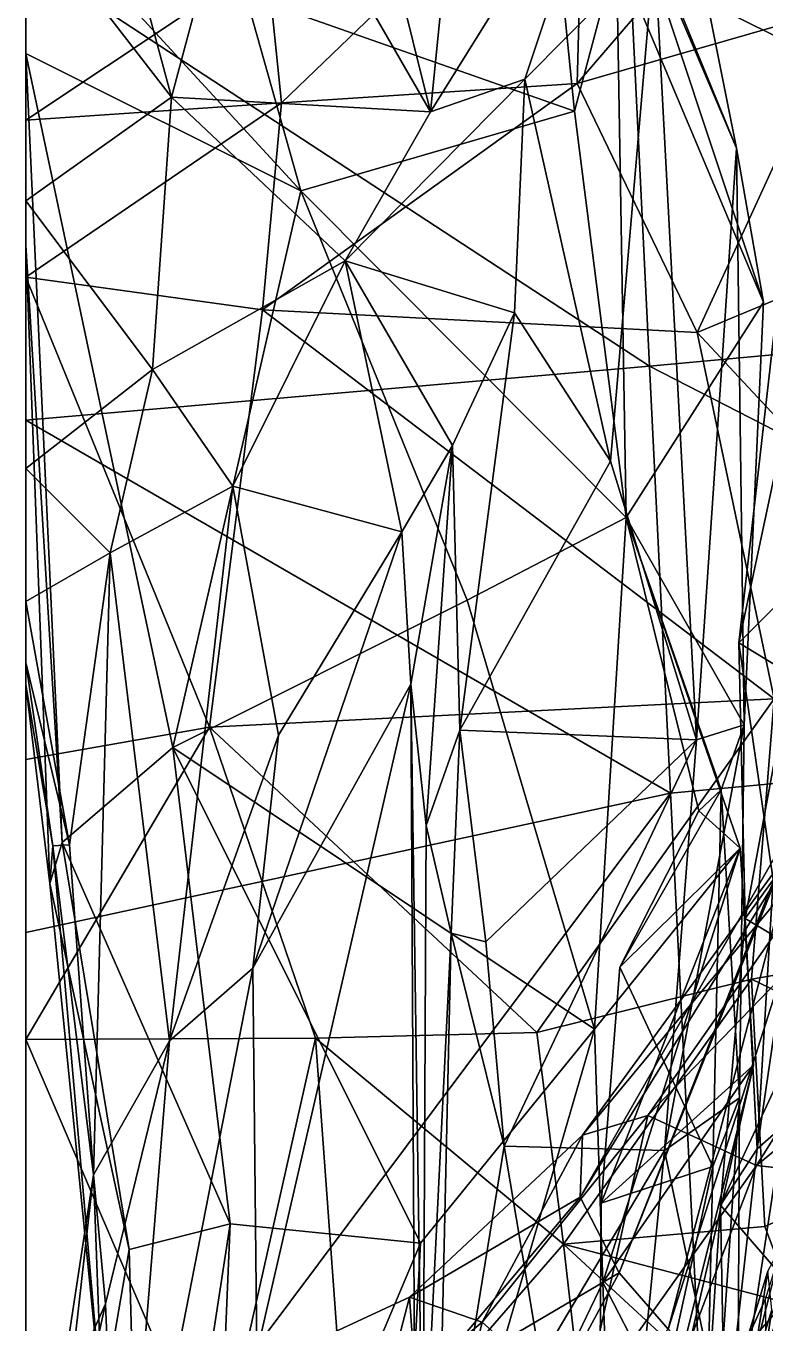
# Model space of a CAD drawing. Header units: metres. Extents: x -8 to 93, y -165 to 99.
# Drawn here: x 0.02 to 18.91, y -124.32 to -91.17 of the extents above; entities that cross this region are included whole.
import ezdxf

# ---------------------------------------------------------------- set-up
doc = ezdxf.new("R2010")
doc.units = ezdxf.units.M

msp = doc.modelspace()

# ---------------------------------------------------------------- linework, layer by layer
at = {"layer": 'jaw_half'}
for points in [[(26.175, -108.386, 171.943), (15.91, -119.017, 169.668), (22.696, -109.317, 174.711)], [(26.175, -108.386, 171.943), (18.688, -120.296, 166.086), (15.91, -119.017, 169.668)], [(26.175, -108.386, 171.943), (30.328, -110.686, 169.697), (18.688, -120.296, 166.086)], [(22.696, -109.317, 174.711), (14.24, -119.521, 177.183), (20.31, -111.181, 179.978)], [(15.91, -119.017, 169.668), (14.24, -119.521, 177.183), (22.696, -109.317, 174.711)], [(30.328, -110.686, 169.697), (22.14, -120.677, 164.868), (18.688, -120.296, 166.086)], [(20.31, -111.181, 179.978), (14.18, -121.098, 185.361), (19.814, -111.262, 185.693)], [(14.24, -119.521, 177.183), (14.18, -121.098, 185.361), (20.31, -111.181, 179.978)], [(14.18, -121.098, 185.361), (15.177, -123.036, 192.717), (19.814, -111.262, 185.693)], [(19.814, -111.262, 185.693), (15.177, -123.036, 192.717), (19.932, -111.103, 192.665)], [(19.932, -111.103, 192.665), (15.177, -123.036, 192.717), (16.433, -124.471, 196.151)], [(19.932, -111.103, 192.665), (16.433, -124.471, 196.151), (20.506, -111.69, 198.04)], [(16.433, -124.471, 196.151), (18.249, -126.616, 201.193), (20.506, -111.69, 198.04)], [(20.506, -111.69, 198.04), (18.249, -126.616, 201.193), (21.255, -114.807, 202.788)], [(21.255, -114.807, 202.788), (18.249, -126.616, 201.193), (20.747, -127.694, 203.071)], [(11.677, -124.296, 166.918), (14.24, -119.521, 177.183), (15.91, -119.017, 169.668)], [(15.91, -119.017, 169.668), (14.236, -126.569, 163.52), (11.677, -124.296, 166.918)], [(15.91, -119.017, 169.668), (18.688, -120.296, 166.086), (14.236, -126.569, 163.52)], [(9.822, -123.66, 174.688), (14.18, -121.098, 185.361), (14.24, -119.521, 177.183)], [(14.24, -119.521, 177.183), (11.677, -124.296, 166.918), (9.822, -123.66, 174.688)], [(18.688, -120.296, 166.086), (15.779, -127.916, 162.183), (14.236, -126.569, 163.52)], [(18.688, -120.296, 166.086), (22.14, -120.677, 164.868), (15.779, -127.916, 162.183)], [(22.14, -120.677, 164.868), (19.902, -131.774, 163.413), (15.779, -127.916, 162.183)], [(9.822, -123.66, 174.688), (9.99, -126.084, 183.722), (14.18, -121.098, 185.361)], [(9.99, -126.084, 183.722), (15.177, -123.036, 192.717), (14.18, -121.098, 185.361)], [(9.99, -126.084, 183.722), (11.43, -129.977, 192.559), (15.177, -123.036, 192.717)], [(11.43, -129.977, 192.559), (16.433, -124.471, 196.151), (15.177, -123.036, 192.717)], [(9.99, -126.084, 183.722), (9.822, -123.66, 174.688), (7.278, -124.84, 173.597)], [(9.822, -123.66, 174.688), (9.101, -126.438, 165.933), (7.278, -124.84, 173.597)], [(11.677, -124.296, 166.918), (9.101, -126.438, 165.933), (9.822, -123.66, 174.688)], [(11.677, -124.296, 166.918), (10.489, -129.155, 162.857), (9.101, -126.438, 165.933)], [(11.677, -124.296, 166.918), (14.236, -126.569, 163.52), (10.489, -129.155, 162.857)]]:
    msp.add_3dface(points, dxfattribs=at)
at = {"layer": 'skull_half'}
for points in [[(6.286, -76.997, 277.183), (10.361, -93.371, 281.451), (5.767, -85.411, 277.917)], [(6.286, -76.997, 277.183), (11.433, -82.656, 279.363), (10.361, -93.371, 281.451)], [(0.021, -79.199, 270.58), (3.739, -92.995, 277.777), (0.021, -88.181, 272.035)], [(0.021, -79.199, 270.58), (5.767, -85.411, 277.917), (3.739, -92.995, 277.777)], [(11.433, -82.656, 279.363), (14.929, -86.016, 277.522), (10.361, -93.371, 281.451)], [(15.32, -87.584, 257.268), (18.18, -94.296, 265.692), (16.006, -83.424, 263.259)], [(32.17, -83.438, 401.637), (15.452, -89.586, 404.589), (33.044, -98.29, 395.14)], [(16.006, -83.424, 263.259), (18.18, -94.296, 265.692), (16.082, -89.188, 271.59)], [(5.767, -85.411, 277.917), (10.361, -93.371, 281.451), (3.739, -92.995, 277.777)], [(20.328, -85.393, 248.613), (14.106, -92.642, 250.707), (14.293, -85.696, 250.851)], [(20.328, -85.393, 248.613), (21.008, -90.663, 247.837), (14.106, -92.642, 250.707)], [(14.293, -85.696, 250.851), (6.554, -93.139, 247.21), (6.178, -89.473, 247.744)], [(14.293, -85.696, 250.851), (14.106, -92.642, 250.707), (6.554, -93.139, 247.21)], [(0.021, -85.927, 246.732), (6.178, -89.473, 247.744), (0.021, -93.581, 246.882)], [(14.929, -86.016, 277.522), (12.765, -92.537, 279.15), (10.361, -93.371, 281.451)], [(16.082, -89.188, 271.59), (12.765, -92.537, 279.15), (14.929, -86.016, 277.522)], [(0.021, -87.742, 248.897), (0.021, -91.879, 250.034), (7.048, -95.387, 248.979)], [(0.021, -87.742, 248.897), (7.048, -95.387, 248.979), (5.64, -90.396, 249.583)], [(13.46, -87.565, 251.786), (5.64, -90.396, 249.583), (14.035, -93.349, 252.695)], [(13.46, -87.565, 251.786), (14.035, -93.349, 252.695), (15.11, -89.312, 254.888)], [(15.11, -89.312, 254.888), (18.87, -98.232, 261.644), (15.32, -87.584, 257.268)], [(15.32, -87.584, 257.268), (18.87, -98.232, 261.644), (18.18, -94.296, 265.692)], [(0.021, -88.181, 272.035), (3.739, -92.995, 277.777), (0.021, -95.639, 272.632)], [(0.021, -89.429, 405.843), (15.957, -99.866, 400.096), (15.452, -89.586, 404.589)], [(0.021, -89.429, 405.843), (0.021, -101.25, 401.413), (15.957, -99.866, 400.096)], [(6.178, -89.473, 247.744), (6.554, -93.139, 247.21), (0.021, -93.581, 246.882)], [(16.082, -89.188, 271.59), (14.955, -102.297, 276.704), (12.765, -92.537, 279.15)], [(15.11, -89.312, 254.888), (14.035, -93.349, 252.695), (15.356, -103.731, 250.736)], [(16.082, -89.188, 271.59), (17.158, -109.418, 271.858), (14.955, -102.297, 276.704)], [(15.356, -103.731, 250.736), (18.87, -98.232, 261.644), (15.11, -89.312, 254.888)], [(18.18, -94.296, 265.692), (17.158, -109.418, 271.858), (16.082, -89.188, 271.59)], [(15.452, -89.586, 404.589), (15.957, -99.866, 400.096), (33.044, -98.29, 395.14)], [(5.64, -90.396, 249.583), (7.048, -95.387, 248.979), (14.035, -93.349, 252.695)], [(21.008, -90.663, 247.837), (17.174, -99.007, 249.072), (14.106, -92.642, 250.707)], [(23.443, -96.389, 242.948), (17.174, -99.007, 249.072), (21.008, -90.663, 247.837)], [(0.021, -91.879, 250.034), (0.021, -96.777, 251.864), (0.944, -112.04, 253.532)], [(0.021, -91.879, 250.034), (0.944, -112.04, 253.532), (3.771, -109.607, 251.175)], [(0.021, -91.879, 250.034), (3.771, -109.607, 251.175), (7.048, -95.387, 248.979)], [(14.106, -92.642, 250.707), (6.064, -98.425, 246.288), (6.554, -93.139, 247.21)], [(14.106, -92.642, 250.707), (17.174, -99.007, 249.072), (6.064, -98.425, 246.288)], [(12.765, -92.537, 279.15), (8.173, -97.179, 279.821), (10.361, -93.371, 281.451)], [(12.765, -92.537, 279.15), (12.506, -98.507, 282.357), (8.173, -97.179, 279.821)], [(14.955, -102.297, 276.704), (12.506, -98.507, 282.357), (12.765, -92.537, 279.15)], [(0.021, -95.639, 272.632), (3.739, -92.995, 277.777), (3.258, -99.954, 274.44)], [(3.739, -92.995, 277.777), (8.173, -97.179, 279.821), (3.258, -99.954, 274.44)], [(3.739, -92.995, 277.777), (10.361, -93.371, 281.451), (8.173, -97.179, 279.821)], [(6.554, -93.139, 247.21), (0.021, -97.592, 245.444), (0.021, -93.581, 246.882)], [(6.554, -93.139, 247.21), (6.064, -98.425, 246.288), (0.021, -97.592, 245.444)], [(14.035, -93.349, 252.695), (7.048, -95.387, 248.979), (15.356, -103.731, 250.736)], [(18.18, -94.296, 265.692), (18.376, -109.032, 267.531), (17.158, -109.418, 271.858)], [(18.87, -98.232, 261.644), (18.376, -109.032, 267.531), (18.18, -94.296, 265.692)], [(7.048, -95.387, 248.979), (3.771, -109.607, 251.175), (11.295, -105.846, 247.654)], [(7.048, -95.387, 248.979), (11.295, -105.846, 247.654), (15.356, -103.731, 250.736)], [(0.021, -95.639, 272.632), (3.258, -99.954, 274.44), (0.021, -102.479, 271.258)], [(24.645, -107.017, 234.941), (17.174, -99.007, 249.072), (23.443, -96.389, 242.948)], [(0.021, -96.777, 251.864), (0.632, -113.09, 257.276), (0.944, -112.04, 253.532)], [(0.021, -96.777, 251.864), (0.021, -108.011, 257.057), (0.632, -113.09, 257.276)], [(20.394, -96.8, 296.939), (19.338, -97.266, 305.344), (18.237, -106.935, 302.948)], [(20.408, -108.254, 295.712), (20.394, -96.8, 296.939), (18.237, -106.935, 302.948)], [(3.258, -99.954, 274.44), (8.173, -97.179, 279.821), (5.306, -102.937, 277.915)], [(5.306, -102.937, 277.915), (8.173, -97.179, 279.821), (9.629, -104.099, 284.24)], [(8.173, -97.179, 279.821), (10.916, -101.895, 283.712), (9.629, -104.099, 284.24)], [(8.173, -97.179, 279.821), (12.506, -98.507, 282.357), (10.916, -101.895, 283.712)], [(18.237, -106.935, 302.948), (19.338, -97.266, 305.344), (20.045, -105.141, 312.416)], [(0.021, -97.592, 245.444), (4.712, -109.095, 242.381), (0.021, -109.914, 241.622)], [(0.021, -97.592, 245.444), (6.064, -98.425, 246.288), (4.712, -109.095, 242.381)], [(6.064, -98.425, 246.288), (19.14, -108.367, 242.336), (4.712, -109.095, 242.381)], [(6.064, -98.425, 246.288), (17.174, -99.007, 249.072), (19.14, -108.367, 242.336)], [(15.356, -103.731, 250.736), (18.376, -109.032, 267.531), (18.87, -98.232, 261.644)], [(33.044, -98.29, 395.14), (15.957, -99.866, 400.096), (34.044, -109.155, 389.662)], [(11.111, -109.171, 279.122), (10.916, -101.895, 283.712), (12.506, -98.507, 282.357)], [(14.955, -102.297, 276.704), (11.111, -109.171, 279.122), (12.506, -98.507, 282.357)], [(24.645, -107.017, 234.941), (19.14, -108.367, 242.336), (17.174, -99.007, 249.072)], [(15.957, -99.866, 400.096), (0.021, -101.25, 401.413), (16.493, -110.781, 395.325)], [(3.258, -99.954, 274.44), (2.172, -104.633, 273.101), (0.021, -102.479, 271.258)], [(2.172, -104.633, 273.101), (3.258, -99.954, 274.44), (5.306, -102.937, 277.915)], [(15.957, -99.866, 400.096), (16.493, -110.781, 395.325), (34.044, -109.155, 389.662)], [(0.021, -101.25, 401.413), (0.021, -114.34, 394.687), (16.493, -110.781, 395.325)], [(10.916, -101.895, 283.712), (9.853, -107.991, 285.454), (9.629, -104.099, 284.24)], [(10.248, -111.602, 282.702), (9.853, -107.991, 285.454), (10.916, -101.895, 283.712)], [(11.111, -109.171, 279.122), (10.248, -111.602, 282.702), (10.916, -101.895, 283.712)], [(17.158, -109.418, 271.858), (11.111, -109.171, 279.122), (14.955, -102.297, 276.704)], [(0.021, -105.884, 267.684), (0.021, -102.479, 271.258), (2.172, -104.633, 273.101)], [(2.172, -104.633, 273.101), (5.306, -102.937, 277.915), (3.69, -117.104, 279.646)], [(5.306, -102.937, 277.915), (6.472, -109.296, 282.151), (3.69, -117.104, 279.646)], [(5.306, -102.937, 277.915), (9.629, -104.099, 284.24), (6.472, -109.296, 282.151)], [(15.356, -103.731, 250.736), (11.295, -105.846, 247.654), (14.551, -116.812, 248.911)], [(15.356, -103.731, 250.736), (14.551, -116.812, 248.911), (18.274, -112.183, 249.782)], [(15.356, -103.731, 250.736), (17.783, -110.692, 264.927), (18.376, -109.032, 267.531)], [(18.274, -112.183, 249.782), (17.211, -111.227, 255.249), (15.356, -103.731, 250.736)], [(15.356, -103.731, 250.736), (17.211, -111.227, 255.249), (17.783, -110.692, 264.927)], [(6.472, -109.296, 282.151), (9.629, -104.099, 284.24), (5.818, -115.249, 283.703)], [(9.629, -104.099, 284.24), (9.853, -107.991, 285.454), (5.818, -115.249, 283.703)], [(0.021, -105.884, 267.684), (2.172, -104.633, 273.101), (1.137, -112.1, 268.067)], [(1.137, -112.1, 268.067), (2.172, -104.633, 273.101), (1.746, -120.529, 268.933)], [(1.746, -120.529, 268.933), (2.172, -104.633, 273.101), (3.69, -117.104, 279.646)], [(18.237, -106.935, 302.948), (20.045, -105.141, 312.416), (18.394, -113.984, 305.421)], [(18.394, -113.984, 305.421), (20.045, -105.141, 312.416), (20.573, -115.279, 313.558)], [(0.021, -107.439, 263.292), (0.021, -105.884, 267.684), (1.137, -112.1, 268.067)], [(11.295, -105.846, 247.654), (3.771, -109.607, 251.175), (14.551, -116.812, 248.911)], [(20.408, -108.254, 295.712), (18.237, -106.935, 302.948), (19.116, -112.991, 299.066)], [(19.116, -112.991, 299.066), (18.237, -106.935, 302.948), (18.394, -113.984, 305.421)], [(0.021, -108.011, 257.057), (0.021, -107.439, 263.292), (0.71, -112.12, 263.155)], [(0.71, -112.12, 263.155), (0.021, -107.439, 263.292), (1.137, -112.1, 268.067)], [(0.021, -108.011, 257.057), (0.71, -112.12, 263.155), (0.632, -113.09, 257.276)], [(5.818, -115.249, 283.703), (9.853, -107.991, 285.454), (5.922, -125.073, 287.826)], [(9.853, -107.991, 285.454), (9.949, -125.549, 286.634), (5.922, -125.073, 287.826)], [(10.248, -111.602, 282.702), (10.162, -128.988, 283.42), (9.853, -107.991, 285.454)], [(10.162, -128.988, 283.42), (9.949, -125.549, 286.634), (9.853, -107.991, 285.454)], [(19.14, -108.367, 242.336), (13.075, -116.895, 241.261), (4.712, -109.095, 242.381)], [(19.14, -108.367, 242.336), (18.562, -115.535, 238.881), (13.075, -116.895, 241.261)], [(25.618, -114.316, 231.726), (18.562, -115.535, 238.881), (19.14, -108.367, 242.336)], [(22.631, -116.421, 290.817), (20.408, -108.254, 295.712), (18.702, -119.864, 298.756)], [(20.408, -108.254, 295.712), (19.116, -112.991, 299.066), (18.702, -119.864, 298.756)], [(18.376, -109.032, 267.531), (16.336, -119.908, 270.833), (17.158, -109.418, 271.858)], [(18.376, -109.032, 267.531), (18.253, -118.56, 270.713), (16.336, -119.908, 270.833)], [(17.783, -110.692, 264.927), (18.253, -118.56, 270.713), (18.376, -109.032, 267.531)], [(4.712, -109.095, 242.381), (7.422, -117.04, 241.656), (0.021, -117.073, 241.656)], [(4.712, -109.095, 242.381), (0.021, -117.073, 241.656), (0.021, -109.914, 241.622)], [(3.69, -117.104, 279.646), (6.472, -109.296, 282.151), (5.818, -115.249, 283.703)], [(4.712, -109.095, 242.381), (13.075, -116.895, 241.261), (7.422, -117.04, 241.656)], [(10.886, -114.357, 279.112), (10.248, -111.602, 282.702), (11.111, -109.171, 279.122)], [(11.769, -114.576, 273.348), (10.886, -114.357, 279.112), (11.111, -109.171, 279.122)], [(17.158, -109.418, 271.858), (11.769, -114.576, 273.348), (11.111, -109.171, 279.122)], [(34.044, -109.155, 389.662), (16.493, -110.781, 395.325), (17.375, -128.428, 384.974)], [(34.044, -109.155, 389.662), (17.375, -128.428, 384.974), (34.438, -123.709, 382.25)], [(3.771, -109.607, 251.175), (0.944, -112.04, 253.532), (5.239, -121.782, 250.253)], [(3.771, -109.607, 251.175), (10.106, -122.281, 249.27), (14.551, -116.812, 248.911)], [(3.771, -109.607, 251.175), (5.239, -121.782, 250.253), (10.106, -122.281, 249.27)], [(17.158, -109.418, 271.858), (12.244, -119.798, 272.779), (11.769, -114.576, 273.348)], [(17.158, -109.418, 271.858), (16.336, -119.908, 270.833), (12.244, -119.798, 272.779)], [(17.211, -111.227, 255.249), (15.197, -115.224, 255.756), (17.783, -110.692, 264.927)], [(15.197, -115.224, 255.756), (17.572, -120.321, 267.868), (17.783, -110.692, 264.927)], [(17.783, -110.692, 264.927), (17.572, -120.321, 267.868), (18.253, -118.56, 270.713)], [(16.493, -110.781, 395.325), (0.021, -114.34, 394.687), (0.021, -132.807, 383.073)], [(16.493, -110.781, 395.325), (0.021, -132.807, 383.073), (17.375, -128.428, 384.974)], [(18.274, -112.183, 249.782), (15.197, -115.224, 255.756), (17.211, -111.227, 255.249)], [(10.886, -114.357, 279.112), (10.162, -128.988, 283.42), (10.248, -111.602, 282.702)], [(0.944, -112.04, 253.532), (0.632, -113.09, 257.276), (2.659, -122.439, 257.077)], [(0.632, -113.09, 257.276), (0.71, -112.12, 263.155), (1.966, -126.469, 263.363)], [(0.71, -112.12, 263.155), (1.137, -112.1, 268.067), (1.746, -120.529, 268.933)], [(0.71, -112.12, 263.155), (1.746, -120.529, 268.933), (1.966, -126.469, 263.363)], [(5.239, -121.782, 250.253), (0.944, -112.04, 253.532), (2.659, -122.439, 257.077)], [(18.274, -112.183, 249.782), (14.551, -116.812, 248.911), (14.762, -123.281, 249.843)], [(18.274, -112.183, 249.782), (14.716, -121.258, 258.68), (15.197, -115.224, 255.756)], [(18.274, -112.183, 249.782), (18.609, -117.732, 252.109), (14.716, -121.258, 258.68)], [(18.274, -112.183, 249.782), (14.762, -123.281, 249.843), (18.609, -117.732, 252.109)], [(18.702, -119.864, 298.756), (19.116, -112.991, 299.066), (18.394, -113.984, 305.421)], [(2.659, -122.439, 257.077), (0.632, -113.09, 257.276), (1.966, -126.469, 263.363)], [(18.702, -119.864, 298.756), (18.394, -113.984, 305.421), (17.77, -121.306, 306.36)], [(18.394, -113.984, 305.421), (20.573, -115.279, 313.558), (17.77, -121.306, 306.36)], [(25.531, -118.891, 229.336), (18.562, -115.535, 238.881), (25.618, -114.316, 231.726)], [(10.886, -114.357, 279.112), (10.528, -130.31, 279.388), (10.162, -128.988, 283.42)], [(12.244, -119.798, 272.779), (10.528, -130.31, 279.388), (10.886, -114.357, 279.112)], [(12.244, -119.798, 272.779), (10.886, -114.357, 279.112), (11.769, -114.576, 273.348)], [(3.69, -117.104, 279.646), (5.818, -115.249, 283.703), (2.422, -132.65, 282.647)], [(2.422, -132.65, 282.647), (5.818, -115.249, 283.703), (5.922, -125.073, 287.826)], [(15.197, -115.224, 255.756), (14.716, -121.258, 258.68), (17.572, -120.321, 267.868)], [(17.77, -121.306, 306.36), (20.573, -115.279, 313.558), (20.529, -124.496, 314.123)], [(18.562, -115.535, 238.881), (13.753, -122.303, 239.254), (13.075, -116.895, 241.261)], [(18.562, -115.535, 238.881), (18.902, -121.853, 234.625), (13.753, -122.303, 239.254)], [(25.531, -118.891, 229.336), (18.902, -121.853, 234.625), (18.562, -115.535, 238.881)], [(22.631, -116.421, 290.817), (17.881, -127.319, 298.261), (21.694, -122.387, 291.095)], [(22.631, -116.421, 290.817), (18.702, -119.864, 298.756), (17.881, -127.319, 298.261)], [(13.075, -116.895, 241.261), (13.753, -122.303, 239.254), (7.422, -117.04, 241.656)], [(14.551, -116.812, 248.911), (9.473, -134.297, 250.767), (14.762, -123.281, 249.843)], [(14.551, -116.812, 248.911), (10.106, -122.281, 249.27), (9.473, -134.297, 250.767)], [(7.422, -117.04, 241.656), (4.87, -128.388, 237.608), (0.021, -117.073, 241.656)], [(0.021, -117.073, 241.656), (4.87, -128.388, 237.608), (0.021, -128.43, 237.471)], [(1.746, -120.529, 268.933), (3.69, -117.104, 279.646), (2.056, -123.828, 275.228)], [(2.056, -123.828, 275.228), (3.69, -117.104, 279.646), (2.422, -132.65, 282.647)], [(7.422, -117.04, 241.656), (8.263, -128.62, 237.712), (4.87, -128.388, 237.608)], [(7.422, -117.04, 241.656), (13.753, -122.303, 239.254), (8.263, -128.62, 237.712)], [(18.609, -117.732, 252.109), (14.633, -133.704, 262.279), (14.716, -121.258, 258.68)], [(18.609, -117.732, 252.109), (15.098, -133.032, 260.198), (14.633, -133.704, 262.279)], [(14.762, -123.281, 249.843), (15.098, -133.032, 260.198), (18.609, -117.732, 252.109)], [(18.253, -118.56, 270.713), (18.199, -128.779, 271.898), (16.336, -119.908, 270.833)], [(17.572, -120.321, 267.868), (17.292, -132.8, 268.858), (18.253, -118.56, 270.713)], [(17.292, -132.8, 268.858), (18.199, -128.779, 271.898), (18.253, -118.56, 270.713)], [(25.531, -118.891, 229.336), (19.662, -123.854, 233.014), (18.902, -121.853, 234.625)], [(12.244, -119.798, 272.779), (13.157, -125.268, 273.636), (10.528, -130.31, 279.388)], [(12.244, -119.798, 272.779), (16.336, -119.908, 270.833), (13.157, -125.268, 273.636)], [(16.336, -119.908, 270.833), (15.594, -127.382, 273.234), (13.157, -125.268, 273.636)], [(16.336, -119.908, 270.833), (18.199, -128.779, 271.898), (15.594, -127.382, 273.234)], [(17.881, -127.319, 298.261), (18.702, -119.864, 298.756), (17.77, -121.306, 306.36)], [(1.966, -126.469, 263.363), (1.746, -120.529, 268.933), (0.692, -129.916, 264.527)], [(0.692, -129.916, 264.527), (1.746, -120.529, 268.933), (0.824, -126.57, 268.967)], [(1.746, -120.529, 268.933), (2.056, -123.828, 275.228), (0.824, -126.57, 268.967)], [(14.716, -121.258, 258.68), (14.633, -133.704, 262.279), (17.572, -120.321, 267.868)], [(14.633, -133.704, 262.279), (17.292, -132.8, 268.858), (17.572, -120.321, 267.868)], [(17.881, -127.319, 298.261), (17.77, -121.306, 306.36), (17.189, -130.141, 306.194)], [(17.189, -130.141, 306.194), (17.77, -121.306, 306.36), (20.529, -124.496, 314.123)], [(5.239, -121.782, 250.253), (2.659, -122.439, 257.077), (3.035, -136.192, 254.371)], [(5.239, -121.782, 250.253), (3.035, -136.192, 254.371), (4.677, -135.139, 251.117)], [(5.239, -121.782, 250.253), (4.677, -135.139, 251.117), (10.106, -122.281, 249.27)], [(18.902, -121.853, 234.625), (19.662, -123.854, 233.014), (13.753, -122.303, 239.254)], [(10.106, -122.281, 249.27), (4.677, -135.139, 251.117), (9.473, -134.297, 250.767)], [(13.753, -122.303, 239.254), (14.361, -127.621, 236.979), (8.263, -128.62, 237.712)], [(13.753, -122.303, 239.254), (19.746, -127.833, 231.604), (14.361, -127.621, 236.979)], [(13.753, -122.303, 239.254), (19.662, -123.854, 233.014), (19.746, -127.833, 231.604)], [(3.035, -136.192, 254.371), (2.659, -122.439, 257.077), (1.966, -126.469, 263.363)], [(21.694, -122.387, 291.095), (17.881, -127.319, 298.261), (19.008, -129.822, 291.141)], [(14.762, -123.281, 249.843), (9.473, -134.297, 250.767), (18.055, -129.67, 254.53)], [(18.055, -129.67, 254.53), (15.098, -133.032, 260.198), (14.762, -123.281, 249.843)], [(0.824, -126.57, 268.967), (2.056, -123.828, 275.228), (0.89, -129.105, 274.806)], [(0.89, -129.105, 274.806), (2.056, -123.828, 275.228), (2.422, -132.65, 282.647)], [(34.438, -123.709, 382.25), (17.375, -128.428, 384.974), (17.987, -143.412, 371.145)], [(34.438, -123.709, 382.25), (17.987, -143.412, 371.145), (34.194, -138.712, 370.228)]]:
    msp.add_3dface(points, dxfattribs=at)
at = {"layer": 'teeth_lower_half', "invisible_edges": 1}
for points in [[(19.356, -122.281, 201.357), (18.437, -124.749, 203), (18.98, -122.995, 203.295)], [(18.437, -124.749, 203), (19.356, -122.281, 201.357), (18.91, -123.718, 201.123)], [(18.926, -124.79, 201.418), (18.437, -124.749, 203), (18.91, -123.718, 201.123)]]:
    msp.add_3dface(points, dxfattribs=at)
at = {"layer": 'teeth_lower_half'}
for points in [[(18.437, -124.749, 203), (18.545, -125.73, 204.368), (18.98, -122.995, 203.295)], [(18.98, -122.995, 203.295), (18.545, -125.73, 204.368), (19.082, -123.983, 204.659)], [(18.545, -125.73, 204.368), (18.72, -126.361, 206.186), (19.082, -123.983, 204.659)], [(19.082, -123.983, 204.659), (18.72, -126.361, 206.186), (19.316, -124.632, 206.474)]]:
    msp.add_3dface(points, dxfattribs=at)

doc.saveas('drawing.dxf')
